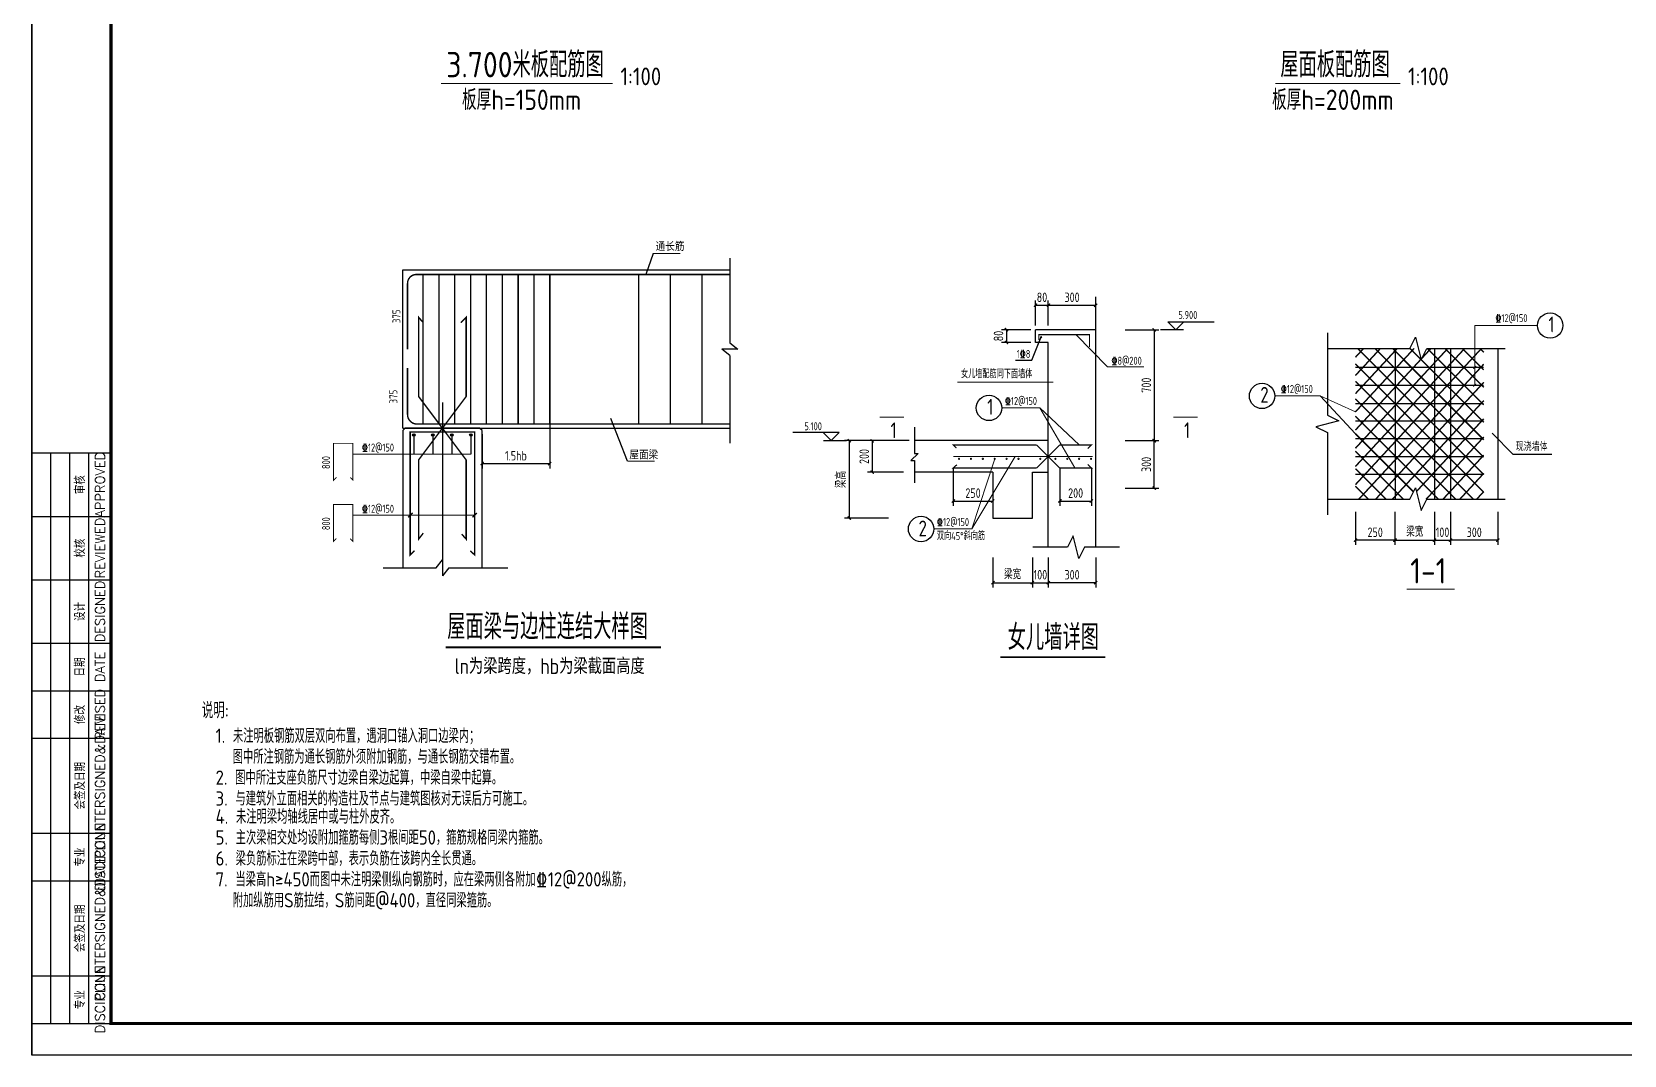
# Model space of a CAD drawing. Header units: millimetres. Extents: x 893615 to 897539, y 39650 to 40458.
# Drawn here: x 896678 to 897181, y 39650 to 39973 of the extents above; entities that cross this region are included whole.
import ezdxf
from ezdxf.enums import TextEntityAlignment as Align

# ---------------------------------------------------------------- set-up
doc = ezdxf.new("R2010")
doc.units = ezdxf.units.MM
doc.header["$LTSCALE"] = 1000
doc.header["$MEASUREMENT"] = 0
doc.linetypes.add('CENTER', pattern=[50.8, 31.75, -6.35, 6.35, -6.35])
for name, color, linetype in [('21000', 7, 'Continuous'), ('AXIS', 3, 'Continuous'), ('DIM', 7, 'Continuous'), ('DOTE', 1, 'Continuous'), ('lighting', 4, 'Continuous'), ('PUB_DIM', 3, 'Continuous'), ('REIN', 1, 'Continuous'), ('Thin', 7, 'Continuous'), ('图名', 15, 'Continuous'), ('文字', 7, 'Continuous'), ('板上洞口', 4, 'Continuous'), ('柱', 2, 'Continuous'), ('柱__纵筋', 1, 'Continuous'), ('梁__实线', 4, 'Continuous'), ('次梁箍筋标注', 7, 'Continuous'), ('水平标注', 2, 'Continuous'), ('轴线', 1, 'CENTER'), ('轴线__尺寸数字', 253, 'Continuous'), ('钢筋线', 1, 'Continuous')]:
    doc.layers.add(name, color=color, linetype=linetype)
doc.styles.add('ECEC_TK', font='txt_l.shx', dxfattribs={"bigfont": 'hztxt_l.shx'})
doc.styles.add('GBHZ', font='gbenor.shx', dxfattribs={"width": 0.9, "bigfont": 'gbcbig.shx'})
doc.styles.add('HZTXT', font='isocp.shx', dxfattribs={"bigfont": 'HZTXT.shx'})
doc.styles.get("Standard").update_dxf_attribs({"font": 'gbenor.shx', "bigfont": 'gbcbig.shx'})
doc.dimstyles.new('Y20', dxfattribs={"dimscale": 0, "dimtxt": 3, "dimasz": 0.01, "dimexe": 1.5, "dimexo": 0.03, "dimgap": 1, "dimtad": 1, "dimdec": 0, "dimlfac": 20, "dimzin": 0, "dimdsep": 46, "dimtxsty": 'GBHZ', "dimblk1": 'DX', "dimblk2": 'DX', "dimsah": 1, "dimcen": 0.09, "dimdle": 1, "dimadec": 0, "dimazin": 0, "dimtfac": 1, "dimtdec": 0, "dimtix": 1, "dimtmove": 2, "dimatfit": 3, "dimldrblk": 'DX', "dimfxl": 0, "dimtolj": 1, "dimtzin": 0, "dimarcsym": 0})

# ---------------------------------------------------------------- blocks, each defined once
blk = doc.blocks.new('DX')
at = {"color": 0, "linetype": 'ByBlock', "const_width": 40}
blk.add_lwpolyline([(-54, -51), (46, 49)], dxfattribs=at)
blk = doc.blocks.new('*D95')
at = {"layer": 'AXIS', "color": 0, "lineweight": -2, "transparency": 16777216}
for p, q in [((897120.97, 39821.54), (897120.97, 39811.14)), ((897125.97, 39821.54), (897125.97, 39811.14)), ((897120.96, 39812.64), (897120.95, 39812.64)), ((897120.97, 39812.64), (897125.97, 39812.64)), ((897125.98, 39812.64), (897125.99, 39812.64))]:
    blk.add_line(p, q, dxfattribs=at)
at = {"layer": 'Defpoints', "color": 0, "transparency": 16777216}
for p in [(897120.97, 39821.57), (897125.97, 39821.57), (897125.97, 39812.64)]:
    blk.add_point(p, dxfattribs=at)
at = {"layer": 'AXIS', "color": 0, "lineweight": -2, "transparency": 16777216, "xscale": 0.01, "yscale": 0.01, "zscale": 0.01}
blk.add_blockref('DX', (897120.97, 39812.64), dxfattribs=at)
at = {"layer": 'AXIS', "color": 0, "lineweight": -2, "transparency": 16777216, "xscale": 0.01, "yscale": 0.01, "zscale": 0.01, "rotation": 180}
blk.add_blockref('DX', (897125.97, 39812.64), dxfattribs=at)
at = {"layer": 'AXIS', "color": 0, "transparency": 16777216, "insert": (897123.47, 39815.14), "char_height": 3, "attachment_point": 5, "style": 'GBHZ'}
blk.add_mtext('\\A1;100', dxfattribs=at)
blk = doc.blocks.new('*D96')
at = {"layer": 'AXIS', "color": 0, "lineweight": -2, "transparency": 16777216}
for p, q in [((897108.47, 39821.54), (897108.47, 39811.14)), ((897120.97, 39821.54), (897120.97, 39811.14)), ((897108.48, 39812.64), (897120.96, 39812.64))]:
    blk.add_line(p, q, dxfattribs=at)
at = {"layer": 'Defpoints', "color": 0, "transparency": 16777216}
for p in [(897108.47, 39821.57), (897120.97, 39821.57), (897120.97, 39812.64)]:
    blk.add_point(p, dxfattribs=at)
at = {"layer": 'AXIS', "color": 0, "lineweight": -2, "transparency": 16777216, "xscale": 0.01, "yscale": 0.01, "zscale": 0.01, "rotation": 180}
blk.add_blockref('DX', (897108.47, 39812.64), dxfattribs=at)
at = {"layer": 'AXIS', "color": 0, "lineweight": -2, "transparency": 16777216, "xscale": 0.01, "yscale": 0.01, "zscale": 0.01}
blk.add_blockref('DX', (897120.97, 39812.64), dxfattribs=at)
at = {"layer": 'AXIS', "color": 0, "transparency": 16777216, "insert": (897114.72, 39815.24), "char_height": 3, "attachment_point": 5, "style": 'GBHZ'}
blk.add_mtext('\\A1;梁宽', dxfattribs=at)
blk = doc.blocks.new('*D97')
at = {"layer": 'AXIS', "color": 0, "lineweight": -2, "transparency": 16777216}
for p, q in [((897125.97, 39821.54), (897125.97, 39811.14)), ((897140.97, 39821.54), (897140.97, 39811.14)), ((897140.96, 39812.64), (897125.98, 39812.64))]:
    blk.add_line(p, q, dxfattribs=at)
at = {"layer": 'Defpoints', "color": 0, "transparency": 16777216}
for p in [(897125.97, 39821.57), (897140.97, 39821.57), (897125.97, 39812.64)]:
    blk.add_point(p, dxfattribs=at)
at = {"layer": 'AXIS', "color": 0, "lineweight": -2, "transparency": 16777216, "xscale": 0.01, "yscale": 0.01, "zscale": 0.01, "rotation": 180}
blk.add_blockref('DX', (897125.97, 39812.64), dxfattribs=at)
at = {"layer": 'AXIS', "color": 0, "lineweight": -2, "transparency": 16777216, "xscale": 0.01, "yscale": 0.01, "zscale": 0.01}
blk.add_blockref('DX', (897140.97, 39812.64), dxfattribs=at)
at = {"layer": 'AXIS', "color": 0, "transparency": 16777216, "insert": (897133.47, 39815.14), "char_height": 3, "attachment_point": 5, "style": 'GBHZ'}
blk.add_mtext('\\A1;300', dxfattribs=at)
blk = doc.blocks.new('*D100')
at = {"layer": 'AXIS', "color": 0, "lineweight": -2, "transparency": 16777216}
for p, q in [((897095.97, 39821.54), (897095.97, 39811.14)), ((897108.47, 39821.54), (897108.47, 39811.14)), ((897108.46, 39812.64), (897095.98, 39812.64))]:
    blk.add_line(p, q, dxfattribs=at)
at = {"layer": 'Defpoints', "color": 0, "transparency": 16777216}
for p in [(897095.97, 39821.57), (897108.47, 39821.57), (897095.97, 39812.64)]:
    blk.add_point(p, dxfattribs=at)
at = {"layer": 'AXIS', "color": 0, "lineweight": -2, "transparency": 16777216, "xscale": 0.01, "yscale": 0.01, "zscale": 0.01, "rotation": 180}
blk.add_blockref('DX', (897095.97, 39812.64), dxfattribs=at)
at = {"layer": 'AXIS', "color": 0, "lineweight": -2, "transparency": 16777216, "xscale": 0.01, "yscale": 0.01, "zscale": 0.01}
blk.add_blockref('DX', (897108.47, 39812.64), dxfattribs=at)
at = {"layer": 'AXIS', "color": 0, "transparency": 16777216, "insert": (897102.22, 39815.14), "char_height": 3, "attachment_point": 5, "style": 'GBHZ'}
blk.add_mtext('\\A1;250', dxfattribs=at)
blk = doc.blocks.new('*D101')
at = {"layer": 'AXIS', "color": 0, "lineweight": -2, "transparency": 16777216}
for p, q in [((896999.06, 39807.21), (896999.06, 39797.73)), ((897014.06, 39807.21), (897014.06, 39797.73)), ((897014.05, 39799.23), (896999.07, 39799.23))]:
    blk.add_line(p, q, dxfattribs=at)
at = {"layer": 'Defpoints', "color": 0, "transparency": 16777216}
for p in [(896999.06, 39807.24), (897014.06, 39807.24), (896999.06, 39799.23)]:
    blk.add_point(p, dxfattribs=at)
at = {"layer": 'AXIS', "color": 0, "lineweight": -2, "transparency": 16777216, "xscale": 0.01, "yscale": 0.01, "zscale": 0.01, "rotation": 180}
blk.add_blockref('DX', (896999.06, 39799.23), dxfattribs=at)
at = {"layer": 'AXIS', "color": 0, "lineweight": -2, "transparency": 16777216, "xscale": 0.01, "yscale": 0.01, "zscale": 0.01}
blk.add_blockref('DX', (897014.06, 39799.23), dxfattribs=at)
at = {"layer": 'AXIS', "color": 0, "transparency": 16777216, "insert": (897006.56, 39801.73), "char_height": 3, "attachment_point": 5, "style": 'GBHZ'}
blk.add_mtext('\\A1;300', dxfattribs=at)
blk = doc.blocks.new('*D102')
at = {"layer": 'AXIS', "color": 0, "lineweight": -2, "transparency": 16777216}
for p, q in [((896981.56, 39807.21), (896981.56, 39797.73)), ((896994.06, 39807.21), (896994.06, 39797.73)), ((896981.57, 39799.23), (896994.05, 39799.23))]:
    blk.add_line(p, q, dxfattribs=at)
at = {"layer": 'Defpoints', "color": 0, "transparency": 16777216}
for p in [(896981.56, 39807.24), (896994.06, 39807.24), (896994.06, 39799.23)]:
    blk.add_point(p, dxfattribs=at)
at = {"layer": 'AXIS', "color": 0, "lineweight": -2, "transparency": 16777216, "xscale": 0.01, "yscale": 0.01, "zscale": 0.01, "rotation": 180}
blk.add_blockref('DX', (896981.56, 39799.23), dxfattribs=at)
at = {"layer": 'AXIS', "color": 0, "lineweight": -2, "transparency": 16777216, "xscale": 0.01, "yscale": 0.01, "zscale": 0.01}
blk.add_blockref('DX', (896994.06, 39799.23), dxfattribs=at)
at = {"layer": 'AXIS', "color": 0, "transparency": 16777216, "insert": (896987.81, 39801.83), "char_height": 3, "attachment_point": 5, "style": 'GBHZ'}
blk.add_mtext('\\A1;梁宽', dxfattribs=at)
blk = doc.blocks.new('*D103')
at = {"layer": 'AXIS', "color": 0, "lineweight": -2, "transparency": 16777216}
for p, q in [((897023.37, 39879.05), (897033.98, 39879.05)), ((897032.48, 39879.04), (897032.48, 39844.06)), ((897023.37, 39844.05), (897033.98, 39844.05))]:
    blk.add_line(p, q, dxfattribs=at)
at = {"layer": 'Defpoints', "color": 0, "transparency": 16777216}
for p in [(897023.34, 39879.05), (897023.34, 39844.05), (897032.48, 39844.05)]:
    blk.add_point(p, dxfattribs=at)
at = {"layer": 'AXIS', "color": 0, "lineweight": -2, "transparency": 16777216, "xscale": 0.01, "yscale": 0.01, "zscale": 0.01}
for p, rotation in [((897032.48, 39879.05), 90), ((897032.48, 39844.05), 270)]:
    blk.add_blockref('DX', p, dxfattribs=dict(at, rotation=rotation))
at = {"layer": 'AXIS', "color": 0, "transparency": 16777216, "insert": (897029.98, 39861.55), "char_height": 3, "attachment_point": 5, "rotation": 90, "style": 'GBHZ'}
blk.add_mtext('\\A1;700', dxfattribs=at)
blk = doc.blocks.new('*D104')
at = {"layer": 'AXIS', "color": 0, "lineweight": -2, "transparency": 16777216}
for p, q in [((896955.14, 39844.05), (896934.78, 39844.05)), ((896936.28, 39819.56), (896936.28, 39844.04)), ((896948.59, 39819.55), (896934.78, 39819.55))]:
    blk.add_line(p, q, dxfattribs=at)
at = {"layer": 'Defpoints', "color": 0, "transparency": 16777216}
for p in [(896936.28, 39844.05), (896955.17, 39844.05), (896948.62, 39819.55)]:
    blk.add_point(p, dxfattribs=at)
at = {"layer": 'AXIS', "color": 0, "lineweight": -2, "transparency": 16777216, "xscale": 0.01, "yscale": 0.01, "zscale": 0.01}
for p, rotation in [((896936.28, 39844.05), 90), ((896936.28, 39819.55), 270)]:
    blk.add_blockref('DX', p, dxfattribs=dict(at, rotation=rotation))
at = {"layer": 'AXIS', "color": 0, "transparency": 16777216, "insert": (896933.7, 39831.8), "char_height": 3, "attachment_point": 5, "rotation": 90, "style": 'GBHZ'}
blk.add_mtext('\\A1;梁高', dxfattribs=at)
blk = doc.blocks.new('*D105')
at = {"layer": 'AXIS', "color": 0, "lineweight": -2, "transparency": 16777216}
for p, q in [((897023.37, 39844.05), (897033.98, 39844.05)), ((897032.48, 39829.06), (897032.48, 39844.04)), ((897023.37, 39829.05), (897033.98, 39829.05))]:
    blk.add_line(p, q, dxfattribs=at)
at = {"layer": 'Defpoints', "color": 0, "transparency": 16777216}
for p in [(897023.34, 39844.05), (897032.48, 39844.05), (897023.34, 39829.05)]:
    blk.add_point(p, dxfattribs=at)
at = {"layer": 'AXIS', "color": 0, "lineweight": -2, "transparency": 16777216, "xscale": 0.01, "yscale": 0.01, "zscale": 0.01}
for p, rotation in [((897032.48, 39844.05), 90), ((897032.48, 39829.05), 270)]:
    blk.add_blockref('DX', p, dxfattribs=dict(at, rotation=rotation))
at = {"layer": 'AXIS', "color": 0, "transparency": 16777216, "insert": (897029.98, 39836.55), "char_height": 3, "attachment_point": 5, "rotation": 90, "style": 'GBHZ'}
blk.add_mtext('\\A1;300', dxfattribs=at)
blk = doc.blocks.new('*D106')
at = {"layer": 'AXIS', "color": 0, "lineweight": -2, "transparency": 16777216}
for p, q in [((896994.06, 39807.21), (896994.06, 39797.73)), ((896999.06, 39807.21), (896999.06, 39797.73)), ((896994.05, 39799.23), (896994.04, 39799.23)), ((896994.06, 39799.23), (896999.06, 39799.23)), ((896999.07, 39799.23), (896999.08, 39799.23))]:
    blk.add_line(p, q, dxfattribs=at)
at = {"layer": 'Defpoints', "color": 0, "transparency": 16777216}
for p in [(896994.06, 39807.24), (896999.06, 39807.24), (896999.06, 39799.23)]:
    blk.add_point(p, dxfattribs=at)
at = {"layer": 'AXIS', "color": 0, "lineweight": -2, "transparency": 16777216, "xscale": 0.01, "yscale": 0.01, "zscale": 0.01}
blk.add_blockref('DX', (896994.06, 39799.23), dxfattribs=at)
at = {"layer": 'AXIS', "color": 0, "lineweight": -2, "transparency": 16777216, "xscale": 0.01, "yscale": 0.01, "zscale": 0.01, "rotation": 180}
blk.add_blockref('DX', (896999.06, 39799.23), dxfattribs=at)
at = {"layer": 'AXIS', "color": 0, "transparency": 16777216, "insert": (896996.56, 39801.73), "char_height": 3, "attachment_point": 5, "style": 'GBHZ'}
blk.add_mtext('\\A1;100', dxfattribs=at)
blk = doc.blocks.new('*D110')
at = {"layer": 'AXIS', "color": 0, "lineweight": -2, "transparency": 16777216}
for p, q in [((896969.06, 39835.39), (896969.06, 39823.5)), ((896981.56, 39834.02), (896981.56, 39823.5)), ((896969.07, 39825), (896981.55, 39825))]:
    blk.add_line(p, q, dxfattribs=at)
at = {"layer": 'Defpoints', "color": 0, "transparency": 16777216}
for p in [(896969.06, 39835.42), (896981.56, 39834.05), (896981.56, 39825)]:
    blk.add_point(p, dxfattribs=at)
at = {"layer": 'AXIS', "color": 0, "lineweight": -2, "transparency": 16777216, "xscale": 0.01, "yscale": 0.01, "zscale": 0.01, "rotation": 180}
blk.add_blockref('DX', (896969.06, 39825), dxfattribs=at)
at = {"layer": 'AXIS', "color": 0, "lineweight": -2, "transparency": 16777216, "xscale": 0.01, "yscale": 0.01, "zscale": 0.01}
blk.add_blockref('DX', (896981.56, 39825), dxfattribs=at)
at = {"layer": 'AXIS', "color": 0, "transparency": 16777216, "insert": (896975.31, 39827.5), "char_height": 3, "attachment_point": 5, "style": 'GBHZ'}
blk.add_mtext('\\A1;250', dxfattribs=at)
blk = doc.blocks.new('*D111')
at = {"layer": 'AXIS', "color": 0, "lineweight": -2, "transparency": 16777216}
for p, q in [((897002.69, 39835.39), (897002.69, 39823.5)), ((897012.69, 39835.39), (897012.69, 39823.5)), ((897002.7, 39825), (897012.68, 39825))]:
    blk.add_line(p, q, dxfattribs=at)
at = {"layer": 'Defpoints', "color": 0, "transparency": 16777216}
for p in [(897002.69, 39835.42), (897012.69, 39835.42), (897012.69, 39825)]:
    blk.add_point(p, dxfattribs=at)
at = {"layer": 'AXIS', "color": 0, "lineweight": -2, "transparency": 16777216, "xscale": 0.01, "yscale": 0.01, "zscale": 0.01, "rotation": 180}
blk.add_blockref('DX', (897002.69, 39825), dxfattribs=at)
at = {"layer": 'AXIS', "color": 0, "lineweight": -2, "transparency": 16777216, "xscale": 0.01, "yscale": 0.01, "zscale": 0.01}
blk.add_blockref('DX', (897012.69, 39825), dxfattribs=at)
at = {"layer": 'AXIS', "color": 0, "transparency": 16777216, "insert": (897007.69, 39827.5), "char_height": 3, "attachment_point": 5, "style": 'GBHZ'}
blk.add_mtext('\\A1;200', dxfattribs=at)
blk = doc.blocks.new('*D107')
at = {"layer": 'AXIS', "color": 0, "lineweight": -2, "transparency": 16777216}
for p, q in [((896954.14, 39844.05), (896941.97, 39844.05)), ((896943.47, 39844.04), (896943.47, 39834.06)), ((896953.39, 39834.05), (896941.97, 39834.05))]:
    blk.add_line(p, q, dxfattribs=at)
at = {"layer": 'Defpoints', "color": 0, "transparency": 16777216}
for p in [(896954.17, 39844.05), (896943.47, 39834.05), (896953.42, 39834.05)]:
    blk.add_point(p, dxfattribs=at)
at = {"layer": 'AXIS', "color": 0, "lineweight": -2, "transparency": 16777216, "xscale": 0.01, "yscale": 0.01, "zscale": 0.01}
for p, rotation in [((896943.47, 39844.05), 90), ((896943.47, 39834.05), 270)]:
    blk.add_blockref('DX', p, dxfattribs=dict(at, rotation=rotation))
at = {"layer": 'AXIS', "color": 0, "transparency": 16777216, "insert": (896940.97, 39839.05), "char_height": 3, "attachment_point": 5, "rotation": 90, "style": 'GBHZ'}
blk.add_mtext('\\A1;200', dxfattribs=at)
blk = doc.blocks.new('*D108')
at = {"layer": 'AXIS', "color": 0, "lineweight": -2, "transparency": 16777216}
for p, q in [((896995.06, 39880.4), (896995.06, 39888.28)), ((896999.06, 39880.4), (896999.06, 39888.28)), ((896995.05, 39886.78), (896995.04, 39886.78)), ((896995.06, 39886.78), (896999.06, 39886.78)), ((896999.07, 39886.78), (896999.08, 39886.78))]:
    blk.add_line(p, q, dxfattribs=at)
at = {"layer": 'Defpoints', "color": 0, "transparency": 16777216}
for p in [(896999.06, 39886.78), (896995.06, 39880.37), (896999.06, 39880.37)]:
    blk.add_point(p, dxfattribs=at)
at = {"layer": 'AXIS', "color": 0, "lineweight": -2, "transparency": 16777216, "xscale": 0.01, "yscale": 0.01, "zscale": 0.01}
blk.add_blockref('DX', (896995.06, 39886.78), dxfattribs=at)
at = {"layer": 'AXIS', "color": 0, "lineweight": -2, "transparency": 16777216, "xscale": 0.01, "yscale": 0.01, "zscale": 0.01, "rotation": 180}
blk.add_blockref('DX', (896999.06, 39886.78), dxfattribs=at)
at = {"layer": 'AXIS', "color": 0, "transparency": 16777216, "insert": (896997.06, 39889.28), "char_height": 3, "attachment_point": 5, "style": 'GBHZ'}
blk.add_mtext('\\A1;80', dxfattribs=at)
blk = doc.blocks.new('*D109')
at = {"layer": 'AXIS', "color": 0, "lineweight": -2, "transparency": 16777216}
for p, q in [((896999.06, 39880.4), (896999.06, 39888.28)), ((897014.06, 39880.48), (897014.06, 39888.28)), ((896999.07, 39886.78), (897014.05, 39886.78))]:
    blk.add_line(p, q, dxfattribs=at)
at = {"layer": 'Defpoints', "color": 0, "transparency": 16777216}
for p in [(897014.06, 39886.78), (896999.06, 39880.37), (897014.06, 39880.45)]:
    blk.add_point(p, dxfattribs=at)
at = {"layer": 'AXIS', "color": 0, "lineweight": -2, "transparency": 16777216, "xscale": 0.01, "yscale": 0.01, "zscale": 0.01, "rotation": 180}
blk.add_blockref('DX', (896999.06, 39886.78), dxfattribs=at)
at = {"layer": 'AXIS', "color": 0, "lineweight": -2, "transparency": 16777216, "xscale": 0.01, "yscale": 0.01, "zscale": 0.01}
blk.add_blockref('DX', (897014.06, 39886.78), dxfattribs=at)
at = {"layer": 'AXIS', "color": 0, "transparency": 16777216, "insert": (897006.56, 39889.28), "char_height": 3, "attachment_point": 5, "style": 'GBHZ'}
blk.add_mtext('\\A1;300', dxfattribs=at)
blk = doc.blocks.new('*D94')
at = {"layer": 'AXIS', "color": 0, "lineweight": -2, "transparency": 16777216}
for p, q in [((896841.76, 39849.24), (896841.76, 39835.29)), ((896820.36, 39846.12), (896820.36, 39835.29)), ((896820.37, 39836.79), (896841.75, 39836.79))]:
    blk.add_line(p, q, dxfattribs=at)
at = {"layer": 'Defpoints', "color": 0, "transparency": 16777216}
for p in [(896841.76, 39849.27), (896820.36, 39846.15), (896841.76, 39836.79)]:
    blk.add_point(p, dxfattribs=at)
at = {"layer": 'AXIS', "color": 0, "lineweight": -2, "transparency": 16777216, "xscale": 0.01, "yscale": 0.01, "zscale": 0.01, "rotation": 180}
blk.add_blockref('DX', (896820.36, 39836.79), dxfattribs=at)
at = {"layer": 'AXIS', "color": 0, "lineweight": -2, "transparency": 16777216, "xscale": 0.01, "yscale": 0.01, "zscale": 0.01}
blk.add_blockref('DX', (896841.76, 39836.79), dxfattribs=at)
at = {"layer": 'AXIS', "color": 0, "transparency": 16777216, "insert": (896831.06, 39839.29), "char_height": 3, "attachment_point": 5, "style": 'GBHZ'}
blk.add_mtext('\\A1;1.5hb', dxfattribs=at)
blk = doc.blocks.new('*D472')
at = {"layer": 'AXIS', "color": 0, "lineweight": -2, "transparency": 16777216}
for p, q in [((896993.53, 39879.05), (896984.34, 39879.05)), ((896985.84, 39879.06), (896985.84, 39879.07)), ((896985.84, 39879.05), (896985.84, 39875.05)), ((896993.53, 39875.05), (896984.34, 39875.05)), ((896985.84, 39875.04), (896985.84, 39875.03))]:
    blk.add_line(p, q, dxfattribs=at)
at = {"layer": 'Defpoints', "color": 0, "transparency": 16777216}
for p in [(896993.56, 39879.05), (896985.84, 39875.05), (896993.56, 39875.05)]:
    blk.add_point(p, dxfattribs=at)
at = {"layer": 'AXIS', "color": 0, "lineweight": -2, "transparency": 16777216, "xscale": 0.01, "yscale": 0.01, "zscale": 0.01}
for p, rotation in [((896985.84, 39879.05), 270), ((896985.84, 39875.05), 90)]:
    blk.add_blockref('DX', p, dxfattribs=dict(at, rotation=rotation))
at = {"layer": 'AXIS', "color": 0, "transparency": 16777216, "insert": (896983.34, 39877.05), "char_height": 3, "attachment_point": 5, "rotation": 90, "style": 'GBHZ'}
blk.add_mtext('\\A1;80', dxfattribs=at)

msp = doc.modelspace()

# ---------------------------------------------------------------- hatches: boundary and pattern name
at = {"layer": '柱__纵筋'}
for points in [[(896799.257, 39845.819, 1), (896798.44, 39845.819, 1)], [(896799.257, 39845.819, 1), (896798.44, 39845.819, 1)], [(896805.262, 39845.819, 1), (896804.445, 39845.819, 1)], [(896805.262, 39845.819, 1), (896804.445, 39845.819, 1)], [(896811.267, 39845.819, 1), (896810.45, 39845.819, 1)], [(896811.267, 39845.819, 1), (896810.45, 39845.819, 1)], [(896816.455, 39845.819, 1), (896817.272, 39845.819, 1)], [(896816.455, 39845.819, 1), (896817.272, 39845.819, 1)]]:
    msp.add_hatch(color=256, dxfattribs=at).paths.add_polyline_path(points)

# ---------------------------------------------------------------- linework, layer by layer
for p, q in [((896678.298, 39650.145), (896678.298, 40244.145)), ((896678.298, 40244.145), (896678.298, 39650.145)), ((896798.848, 39845.819), (896798.831, 39839.832)), ((896804.853, 39845.819), (896804.836, 39839.832)), ((896810.859, 39845.819), (896810.876, 39839.832)), ((896816.864, 39845.819), (896816.846, 39839.832)), ((896684.298, 39660.145), (896684.298, 39840.145)), ((896690.298, 39660.145), (896690.298, 39840.145)), ((896696.298, 39660.145), (896696.298, 39840.145)), ((896678.298, 39820.145), (896703.298, 39820.145)), ((896678.298, 39800.145), (896703.298, 39800.145)), ((896678.298, 39780.145), (896703.298, 39780.145)), ((896678.298, 39765.145), (896703.298, 39765.145)), ((896678.298, 39750.145), (896703.298, 39750.145)), ((896678.298, 39720.145), (896703.298, 39720.145)), ((896678.298, 39705.145), (896703.298, 39705.145)), ((896678.298, 39675.145), (896703.298, 39675.145)), ((897519.298, 39650.145), (896678.298, 39650.145))]:
    msp.add_line(p, q)
at = {"color": 0, "const_width": 1}
msp.add_lwpolyline([(897509.298, 39660.145), (896703.298, 39660.145), (896703.298, 40234.145), (897509.298, 40234.145)], close=True, dxfattribs=at)
msp.add_lwpolyline([(896678.298, 39840.145), (896678.298, 39660.145), (896703.298, 39660.145), (896703.298, 39840.145)], close=True)
at = {"const_width": 0.63}
msp.add_lwpolyline([(896808.861, 39778.874), (896876.802, 39778.874)], dxfattribs=at)
at = {"layer": '21000'}
for p, q in [((896874.342, 39903.059), (896872.039, 39896.475)), ((896795.356, 39897.975), (896898.546, 39897.975)), ((896795.356, 39847.975), (896795.356, 39897.975)), ((896898.546, 39901.662), (896898.546, 39874.938)), ((896901.046, 39872.938), (896896.046, 39872.938)), ((896898.546, 39870.938), (896896.046, 39872.938)), ((896898.546, 39874.938), (896901.046, 39872.938)), ((896898.546, 39870.938), (896898.546, 39843.199)), ((896795.356, 39847.975), (896898.546, 39847.975)), ((896866.237, 39837.571), (896861.057, 39850.985)), ((896789.132, 39803.927), (896805.856, 39803.927)), ((896805.856, 39803.927), (896807.856, 39806.427)), ((896807.856, 39806.427), (896807.856, 39801.427)), ((896809.856, 39803.927), (896807.856, 39801.427)), ((896809.856, 39803.927), (896828.514, 39803.927))]:
    msp.add_line(p, q, dxfattribs=at)
at = {"layer": 'dim', "const_width": 0.4}
for points in [[(896945.881, 39851.456), (896953.564, 39851.456)], [(897038.506, 39851.456), (897046.189, 39851.456)]]:
    msp.add_lwpolyline(points, dxfattribs=at)
at = {"layer": 'DOTE', "ltscale": 0.3}
msp.add_line((896807.856, 39856.045), (896807.856, 39801.427), dxfattribs=at)
at = {"layer": 'lighting', "color": 0, "linetype": 'ByBlock', "lineweight": 13}
for p, q in [((896874.342, 39903.059), (896882.881, 39903.059)), ((897133.634, 39861.52), (897133.634, 39880.366)), ((897133.634, 39880.366), (897153.44, 39880.366)), ((897017.759, 39867.285), (897007.792, 39877.495)), ((897000.571, 39862.53), (896970.373, 39862.53)), ((897017.759, 39867.285), (897029.241, 39867.285)), ((897070.516, 39858.138), (897084.906, 39858.138)), ((897095.975, 39846.228), (897084.906, 39858.138)), ((896984.351, 39854.361), (896996.375, 39854.361)), ((897007.392, 39835.422), (896996.375, 39854.361)), ((896816.846, 39839.832), (896779.623, 39839.832)), ((896866.237, 39837.571), (896874.776, 39837.571)), ((896982.154, 39838.307), (896974.936, 39816.167)), ((896818.038, 39820.526), (896779.623, 39820.526)), ((896962.913, 39816.167), (896974.936, 39816.167))]:
    msp.add_line(p, q, dxfattribs=at)
at = {"layer": 'PUB_DIM'}
for p, q in [((897041.762, 39879.051), (897034.444, 39879.051)), ((897039.282, 39879.051), (897036.762, 39881.571)), ((897036.762, 39881.571), (897051.412, 39881.571)), ((897041.802, 39881.571), (897039.282, 39879.051)), ((896933.094, 39846.571), (896918.445, 39846.571)), ((896928.054, 39846.571), (896930.574, 39844.051)), ((896928.095, 39844.051), (896935.413, 39844.051)), ((896930.574, 39844.051), (896933.094, 39846.571))]:
    msp.add_line(p, q, dxfattribs=at)
at = {"layer": 'REIN', "const_width": 0.375}
for points in [[(896996.646, 39876.68, 1), (896996.948, 39876.68, 1)], [(896971.055, 39838.307, -1), (896970.753, 39838.307, -1)], [(896974.805, 39838.307, -1), (896974.503, 39838.307, -1)], [(896978.555, 39838.307, -1), (896978.253, 39838.307, -1)], [(896982.305, 39838.307, -1), (896982.003, 39838.307, -1)], [(896986.055, 39838.307, -1), (896985.753, 39838.307, -1)], [(896989.805, 39838.307, -1), (896989.503, 39838.307, -1)], [(896996.68, 39838.307, -1), (896996.378, 39838.307, -1)], [(897001.14, 39838.307, 1), (897001.442, 39838.307, 1)], [(897004.89, 39838.307, 1), (897005.192, 39838.307, 1)], [(897008.64, 39838.307, 1), (897008.942, 39838.307, 1)], [(897012.39, 39838.307, 1), (897012.692, 39838.307, 1)]]:
    msp.add_lwpolyline(points, format="xyb", close=True, dxfattribs=at)
at = {"layer": 'Thin'}
for p, q in [((897087.128, 39878.035), (897087.128, 39852.055)), ((897087.128, 39873.14), (897113.108, 39873.14)), ((897113.108, 39873.14), (897114.908, 39876.74)), ((897114.908, 39876.74), (897116.708, 39869.54)), ((897116.708, 39869.54), (897118.508, 39873.14)), ((897118.508, 39873.14), (897143.238, 39873.14)), ((897090.728, 39850.255), (897083.528, 39848.455)), ((897083.528, 39848.455), (897087.128, 39846.655)), ((897087.128, 39852.055), (897090.728, 39850.255)), ((897087.128, 39846.655), (897087.128, 39820.675)), ((897113.108, 39825.57), (897114.908, 39829.17)), ((897114.908, 39829.17), (897116.708, 39821.97)), ((897087.128, 39825.57), (897113.108, 39825.57)), ((897116.708, 39821.97), (897118.508, 39825.57)), ((897118.508, 39825.57), (897143.238, 39825.57)), ((897006.91, 39814.053), (897005.11, 39810.453)), ((897008.71, 39806.853), (897006.91, 39814.053)), ((897005.11, 39810.453), (896994.13, 39810.453)), ((897010.51, 39810.453), (897008.71, 39806.853)), ((897021.49, 39810.453), (897010.51, 39810.453))]:
    msp.add_line(p, q, dxfattribs=at)
at = {"layer": '图名'}
for p, q in [((897145.809, 39839.699), (897139.126, 39846.367)), ((897157.97, 39839.699), (897145.809, 39839.699))]:
    msp.add_line(p, q, dxfattribs=at)
at = {"layer": '文字', "color": 6, "const_width": 0.32}
for points in [[(896807.465, 39956.742), (896861.593, 39956.742)], [(897070.673, 39956.742), (897110.123, 39956.742)]]:
    msp.add_lwpolyline(points, dxfattribs=at)
at = {"layer": '板上洞口'}
for p, q in [((896999.06, 39875.051), (896995.06, 39875.051)), ((896956.815, 39848.26), (896956.815, 39839.971)), ((896955.643, 39837.733), (896957.988, 39839.971)), ((896955.643, 39837.733), (896956.815, 39837.733)), ((896956.815, 39839.971), (896957.988, 39839.971)), ((896956.815, 39837.733), (896956.815, 39830.732))]:
    msp.add_line(p, q, dxfattribs=at)
at = {"layer": '柱'}
for p, q in [((896796.106, 39847.971), (896795.356, 39847.221)), ((896819.606, 39847.971), (896796.106, 39847.971)), ((896820.356, 39847.221), (896819.606, 39847.971)), ((896795.356, 39847.221), (896795.356, 39803.927)), ((896820.356, 39803.927), (896820.356, 39847.221))]:
    msp.add_line(p, q, dxfattribs=at)
at = {"layer": '柱__纵筋', "const_width": 0.45}
for points in [[(896796.856, 39872.882), (896796.856, 39893.675, -0.4142136), (896799.656, 39896.475), (896898.546, 39896.475)], [(896898.546, 39849.275), (896799.856, 39849.275, -0.4142136), (896796.856, 39852.275), (896796.856, 39866.996)]]:
    msp.add_lwpolyline(points, format="xyb", dxfattribs=at)
at = {"layer": '柱__纵筋'}
for points, const_width in [([(896801.756, 39849.275), (896801.756, 39896.475)], 0.45), ([(896806.756, 39849.275), (896806.756, 39896.475)], 0.45), ([(896811.756, 39849.275), (896811.756, 39896.475)], 0.45), ([(896816.756, 39849.275), (896816.756, 39896.475)], 0.45), ([(896821.756, 39849.275), (896821.756, 39896.475)], 0.45), ([(896826.756, 39849.275), (896826.756, 39896.475)], 0.45), ([(896831.756, 39849.275), (896831.756, 39896.475)], 0.45), ([(896836.756, 39849.275), (896836.756, 39896.475)], 0.45), ([(896841.756, 39849.275), (896841.756, 39896.475)], 0.45), ([(896869.807, 39849.275), (896869.807, 39896.475)], 0.45), ([(896879.807, 39849.275), (896879.807, 39896.475)], 0.45), ([(896889.807, 39849.275), (896889.807, 39896.475)], 0.45), ([(896813.966, 39814.53), (896815.352, 39812.978), (896815.35, 39837.976), (896800.353, 39857.972), (896800.353, 39882.964), (896801.85, 39881.244)], 0.45), ([(896801.82, 39814.85), (896800.356, 39812.978), (896800.354, 39837.972), (896815.349, 39857.965), (896815.348, 39882.964), (896813.725, 39881.271)], 0.45), ([(896774.392, 39832.467), (896773.514, 39831.561), (896773.514, 39843.198), (896779.623, 39843.198), (896779.623, 39831.561), (896778.76, 39832.409)], 0.3), ([(896799.051, 39809.307), (896797.674, 39807.982), (896797.674, 39846.771), (896818.038, 39846.771), (896818.038, 39807.982), (896816.661, 39809.307)], 0.45), ([(896774.392, 39813.161), (896773.514, 39812.255), (896773.514, 39823.892), (896779.623, 39823.892), (896779.623, 39812.255), (896778.76, 39813.103)], 0.3)]:
    msp.add_lwpolyline(points, dxfattribs=dict(at, const_width=const_width))
for centre in [(896798.848, 39845.819), (896798.848, 39845.819), (896804.853, 39845.819), (896804.853, 39845.819), (896810.859, 39845.819), (896810.859, 39845.819), (896816.864, 39845.819), (896816.864, 39845.819)]:
    msp.add_circle(centre, 0.409, dxfattribs=at)
at = {"layer": '梁__实线'}
for p, q in [((897014.06, 39879.051), (896995.06, 39879.051)), ((896995.06, 39875.051), (896995.06, 39879.051)), ((897014.06, 39810.453), (897014.06, 39879.051)), ((896993.836, 39869.43), (896996.797, 39876.792)), ((896999.06, 39844.051), (896999.06, 39875.051)), ((897108.475, 39873.14), (897108.475, 39825.57)), ((897120.975, 39873.14), (897120.975, 39825.57)), ((897125.975, 39873.14), (897125.975, 39825.57)), ((897140.975, 39873.14), (897140.975, 39825.57)), ((896988.693, 39869.43), (896993.836, 39869.43)), ((896999.06, 39844.051), (896956.815, 39844.051)), ((896981.56, 39834.051), (896956.815, 39834.051)), ((896994.06, 39834.051), (896999.06, 39834.051)), ((896999.06, 39810.453), (896999.06, 39834.051))]:
    msp.add_line(p, q, dxfattribs=at)
at = {"layer": '梁__实线', "ltscale": 50}
msp.add_line((896999.06, 39834.051), (896999.06, 39844.051), dxfattribs=at)
at = {"layer": '梁__实线'}
msp.add_lwpolyline([(896981.56, 39834.051), (896981.56, 39819.551), (896994.06, 39819.551), (896994.06, 39834.051)], dxfattribs=at)
for points, const_width in [([(897112.137, 39797.191), (897127.283, 39797.191)], 0.4), ([(896983.918, 39775.76), (897017.022, 39775.76)], 0.5)]:
    msp.add_lwpolyline(points, dxfattribs=dict(at, const_width=const_width))
at = {"layer": '次梁箍筋标注'}
msp.add_line((897014.06, 39879.051), (897014.06, 39889.475), dxfattribs=at)
at = {"layer": '轴线', "color": 0, "linetype": 'ByBlock', "lineweight": 13}
for p, q in [((897084.906, 39858.138), (897095.975, 39853.116)), ((896996.375, 39854.361), (897008.848, 39842.68)), ((896974.936, 39816.167), (896988.619, 39839.051))]:
    msp.add_line(p, q, dxfattribs=at)
at = {"layer": '轴线__尺寸数字'}
for points, const_width in [([(897133.179, 39866.689), (897134.089, 39867.599)], 0.292), ([(897133.179, 39861.065), (897134.089, 39861.975)], 0.292), ([(896798.465, 39821.226), (896797.065, 39819.826)], 0.45), ([(896798.465, 39821.226), (896797.065, 39819.826)], 0.45), ([(896818.738, 39821.226), (896817.338, 39819.826)], 0.45)]:
    msp.add_lwpolyline(points, dxfattribs=dict(at, const_width=const_width))
for centre in [(897157.44, 39880.366), (896980.351, 39854.361), (897066.516, 39858.138), (896958.913, 39816.167)]:
    msp.add_circle(centre, 4, dxfattribs=at)
at = {"layer": '钢筋线'}
for points, const_width in [([(897012.049, 39873.57), (897012.049, 39877.495), (896996.095, 39877.495), (896996.095, 39875.788)], 0.375), ([(897095.975, 39830.148), (897135.761, 39873.14)], 0.455), ([(897095.975, 39835.89), (897130.447, 39873.14)], 0.455), ([(897095.975, 39841.632), (897125.133, 39873.14)], 0.455), ([(897095.975, 39847.374), (897119.82, 39873.14)], 0.455), ([(897095.975, 39853.116), (897114.506, 39873.14)], 0.455), ([(897095.975, 39858.857), (897109.192, 39873.14)], 0.455), ([(897095.975, 39864.599), (897103.878, 39873.14)], 0.455), ([(897095.975, 39870.341), (897098.564, 39873.14)], 0.455), ([(897136.479, 39833.301), (897096.64, 39873.14)], 0.455), ([(897136.479, 39838.816), (897102.155, 39873.14)], 0.455), ([(897136.479, 39844.332), (897107.671, 39873.14)], 0.455), ([(897136.479, 39849.847), (897113.186, 39873.14)], 0.455), ([(897136.479, 39855.362), (897118.702, 39873.14)], 0.455), ([(897136.479, 39860.878), (897124.217, 39873.14)], 0.455), ([(897136.479, 39866.393), (897129.732, 39873.14)], 0.455), ([(897136.479, 39871.909), (897135.248, 39873.14)], 0.455), ([(897136.479, 39827.785), (897095.975, 39868.289)], 0.455), ([(897097.052, 39825.57), (897136.479, 39868.174)], 0.455), ([(897095.975, 39867.144), (897136.479, 39867.144)], 0.455), ([(897133.179, 39825.57), (897095.975, 39862.774)], 0.455), ([(897102.366, 39825.57), (897136.479, 39862.432)], 0.455), ([(897095.975, 39861.52), (897136.479, 39861.52)], 0.455), ([(897127.664, 39825.57), (897095.975, 39857.259)], 0.455), ([(897095.975, 39855.69), (897136.479, 39855.69)], 0.455), ([(897107.679, 39825.57), (897136.479, 39856.69)], 0.455), ([(897111.495, 39852.769), (897130.091, 39834.174)], 0.455), ([(897122.148, 39825.57), (897095.975, 39851.743)], 0.455), ([(897095.975, 39850.271), (897136.479, 39850.271)], 0.455), ([(897115.21, 39827.965), (897136.479, 39850.948)], 0.455), ([(896995.431, 39842.68), (896969.06, 39842.68), (896970.091, 39841.679)], 0.375), ([(897002.689, 39835.422), (896995.431, 39842.68)], 0.375), ([(896995.431, 39835.422), (897002.689, 39842.68)], 0.375), ([(897002.689, 39842.68), (897012.689, 39842.68), (897011.479, 39841.536)], 0.375), ([(897114.283, 39827.919), (897095.975, 39846.228)], 0.455), ([(897095.975, 39844.647), (897136.479, 39844.647)], 0.455), ([(897118.307, 39825.57), (897136.479, 39845.206)], 0.455), ([(896999.06, 39839.051), (896969.06, 39839.051)], 0.375), ([(896999.06, 39839.051), (897013.023, 39839.051)], 0.375), ([(897111.117, 39825.57), (897095.975, 39840.712)], 0.455), ([(897095.975, 39839.023), (897136.479, 39839.023)], 0.455), ([(897123.621, 39825.57), (897136.479, 39839.464)], 0.455), ([(896995.431, 39835.422), (896969.06, 39835.422), (896970.21, 39836.442)], 0.375), ([(897002.689, 39835.422), (897012.689, 39835.422), (897011.479, 39836.552)], 0.375), ([(897105.602, 39825.57), (897095.975, 39835.197)], 0.455), ([(897095.975, 39833.399), (897136.479, 39833.399)], 0.455), ([(897128.934, 39825.57), (897136.479, 39833.722)], 0.455), ([(897100.087, 39825.57), (897095.975, 39829.681)], 0.455), ([(897134.248, 39825.57), (897136.479, 39827.98)], 0.455)]:
    msp.add_lwpolyline(points, dxfattribs=dict(at, const_width=const_width))

# ---------------------------------------------------------------- texts
at = {"style": 'HZTXT', "width": 0.9}
for s, height, p in [('通长筋', 2.5, (896875.133, 39903.932)), ('屋面梁', 2.5, (896866.852, 39838.203)), ('ln为梁跨度，hb为梁截面高度', 5, (896811.731, 39770.391))]:
    msp.add_text(s, height=height, dxfattribs=at).set_placement(p)
for p in [(896794.6, 39881.127), (896793.633, 39855.786)]:
    msp.add_text('375', height=2.5, rotation=90, dxfattribs=at).set_placement(p)
at = {"style": 'ECEC_TK'}
for s, p in [('APPROVED', (896699.798, 39830.145)), ('审核', (896693.298, 39830.145)), ('REVIEWED', (896699.798, 39810.145)), ('校核', (896693.298, 39810.145)), ('DESIGNED', (896699.798, 39790.145)), ('设计', (896693.298, 39790.145)), ('DATE', (896699.798, 39772.645)), ('日期', (896693.298, 39772.645)), ('REVISED', (896699.798, 39757.645)), ('修改', (896693.298, 39757.645)), ('COUNTERSIGNED&DATE', (896699.798, 39735.145)), ('会签及日期', (896693.298, 39735.145)), ('DISCIPLINE', (896699.798, 39712.645)), ('专业', (896693.298, 39712.645)), ('COUNTERSIGNED&DATE', (896699.798, 39690.145)), ('会签及日期', (896693.298, 39690.145)), ('DISCIPLINE', (896699.798, 39667.645)), ('专业', (896693.298, 39667.645))]:
    msp.add_text(s, height=3, rotation=90, dxfattribs=at).set_placement(p, align=Align.MIDDLE)
at = {"style": 'GBHZ'}
for s, height, p in [('说明:', 5, (896731.947, 39756.448)), ('1. 未注明板钢筋双层双向布置，遇洞口锚入洞口边梁内；', 4.5, (896736.279, 39748.666)), ('图中所注钢筋为通长钢筋外须附加钢筋，与通长钢筋交错布置。', 4.5, (896741.688, 39742.066)), ('2. 图中所注支座负筋尺寸边梁自梁边起算，中梁自梁中起算。', 4.5, (896736.279, 39735.466)), ('3. 与建筑外立面相关的构造柱及节点与建筑图核对无误后方可施工。', 4.5, (896736.279, 39728.866)), ('4. 未注明梁均轴线居中或与柱外皮齐。', 4.5, (896736.279, 39723.166)), ('5. 主次梁相交处均设附加箍筋每侧3根间距50，箍筋规格同梁内箍筋。', 4.5, (896736.279, 39716.566)), ('6. 梁负筋标注在梁跨中部，表示负筋在该跨内全长贯通。', 4.5, (896736.279, 39709.966)), ('7. 当梁高h≥450而图中未注明梁侧纵向钢筋时，应在梁两侧各附加%%13212@200纵筋，', 4.5, (896736.279, 39703.366)), ('附加纵筋用S筋拉结，S筋间距@400，直径同梁箍筋。', 4.5, (896741.688, 39696.766))]:
    msp.add_text(s, height=height, dxfattribs=at).set_placement(p)
at = {"layer": '21000', "width": 0.9}
for p in [(896782.443, 39840.608), (896782.443, 39821.302)]:
    msp.add_text('%%13212@150', height=2.5, dxfattribs=at).set_placement(p)
at = {"layer": '文字', "color": 6, "style": 'GBHZ'}
for s, height, p in [('3.700米板配筋图', 8, (896809.072, 39958.694)), ('屋面板配筋图', 8, (897072.28, 39958.694)), ('1:100', 5.6, (896864.042, 39956.178)), ('1:100', 5.6, (897112.572, 39956.178)), ('板厚h=150mm', 6.4, (896814.043, 39948.406)), ('板厚h=200mm', 6.4, (897069.683, 39948.406)), ('1-1', 8, (897113.262, 39798.969)), ('屋面梁与边柱连结大样图', 8, (896809.364, 39781.368)), ('女儿墙详图', 8, (896986.246, 39777.982))]:
    msp.add_text(s, height=height, dxfattribs=at).set_placement(p)
at = {"layer": '水平标注', "width": 0.9}
for s, height, p in [('5.900', 2.5, (897040.104, 39882.45)), ('%%13212@150', 2.5, (897140.145, 39881.457)), ('1', 5, (897156.888, 39878.218)), ('1%%1328', 2.5, (896989.07, 39870.161)), ('%%1328@200', 2.5, (897018.974, 39868.016)), ('女儿墙配筋同下面墙体', 2.5, (896971.524, 39863.787)), ('%%13212@150', 2.5, (896985.351, 39855.314)), ('2', 5, (897065.965, 39855.99)), ('%%13212@150', 2.5, (897072.411, 39859.092)), ('1', 5, (896979.8, 39852.213)), ('5.100', 2.5, (896922.084, 39847.332)), ('1', 5, (896949.282, 39844.82)), ('1', 5, (897041.908, 39844.82)), ('2', 5, (896958.124, 39813.841)), ('%%13212@150', 2.5, (896963.913, 39817.121)), ('双向45°斜向筋', 2.5, (896963.913, 39812.689))]:
    msp.add_text(s, height=height, dxfattribs=at).set_placement(p)
for p in [(896772.389, 39835.109), (896772.389, 39815.803)]:
    msp.add_text('800', height=2.5, rotation=90, dxfattribs=at).set_placement(p)
at = {"layer": '水平标注', "insert": (897151.605, 39842.069), "char_height": 2.5, "attachment_point": 5}
msp.add_mtext('现浇墙体', dxfattribs=at)

# ---------------------------------------------------------------- dimensions: what is measured, and where the dimension line sits
at = {"layer": 'AXIS'}
for base, p1, p2, picture, middle in [((896999.06, 39886.778), (896995.06, 39880.367), (896999.06, 39880.367), '*D108', (896997.06, 39889.278)), ((897014.06, 39886.778), (896999.06, 39880.367), (897014.06, 39880.445), '*D109', (897006.56, 39889.278)), ((896981.56, 39825.002), (896969.06, 39835.422), (896981.56, 39834.051), '*D110', (896975.31, 39827.502)), ((897012.689, 39825.002), (897002.689, 39835.422), (897012.689, 39835.422), '*D111', (897007.689, 39827.502)), ((897125.975, 39812.64), (897120.975, 39821.571), (897125.975, 39821.571), '*D95', (897123.475, 39815.14)), ((896999.06, 39799.233), (896994.06, 39807.24), (896999.06, 39807.24), '*D106', (896996.56, 39801.733))]:
    dim = msp.add_linear_dim(base=base, p1=p1, p2=p2, dimstyle='Y20', override={"dimscale": 1}, dxfattribs=at)
    dim.commit()
    dim.dimension.update_dxf_attribs({"geometry": picture, "text_midpoint": middle})
for base, p1, p2, angle, picture, middle in [((896985.842, 39875.051), (896993.561, 39879.051), (896993.561, 39875.051), 90, '*D472', (896983.342, 39877.051)), ((897032.481, 39844.051), (897023.336, 39879.051), (897023.336, 39844.051), 270, '*D103', (897029.981, 39861.551)), ((896943.465, 39834.051), (896954.165, 39844.051), (896953.422, 39834.051), 90, '*D107', (896940.965, 39839.051)), ((897032.481, 39844.051), (897023.336, 39829.051), (897023.336, 39844.051), 90, '*D105', (897029.981, 39836.551)), ((897095.975, 39812.64), (897108.475, 39821.571), (897095.975, 39821.571), 180, '*D100', (897102.225, 39815.14)), ((897125.975, 39812.64), (897140.975, 39821.571), (897125.975, 39821.571), 180, '*D97', (897133.475, 39815.14)), ((896999.06, 39799.233), (897014.06, 39807.24), (896999.06, 39807.24), 180, '*D101', (897006.56, 39801.733))]:
    dim = msp.add_linear_dim(base=base, p1=p1, p2=p2, angle=angle, dimstyle='Y20', override={"dimscale": 1}, dxfattribs=at)
    dim.commit()
    dim.dimension.update_dxf_attribs({"geometry": picture, "text_midpoint": middle})
for base, p1, p2, text, picture, middle in [((896841.756, 39836.788), (896820.356, 39846.151), (896841.756, 39849.275), '1.5hb', '*D94', (896831.056, 39839.288)), ((897120.975, 39812.64), (897108.475, 39821.571), (897120.975, 39821.571), '梁宽', '*D96', (897114.725, 39815.24)), ((896994.06, 39799.233), (896981.56, 39807.24), (896994.06, 39807.24), '梁宽', '*D102', (896987.81, 39801.832))]:
    dim = msp.add_linear_dim(base=base, p1=p1, p2=p2, text=text, dimstyle='Y20', override={"dimscale": 1}, dxfattribs=at)
    dim.commit()
    dim.dimension.update_dxf_attribs({"geometry": picture, "text_midpoint": middle})
dim = msp.add_linear_dim(base=(896936.281, 39844.051), p1=(896948.617, 39819.551), p2=(896955.165, 39844.051), angle=90, text='梁高', dimstyle='Y20', override={"dimscale": 1}, dxfattribs=at)
dim.commit()
dim.dimension.update_dxf_attribs({"geometry": '*D104', "text_midpoint": (896933.698, 39831.801)})

doc.saveas('drawing.dxf')
